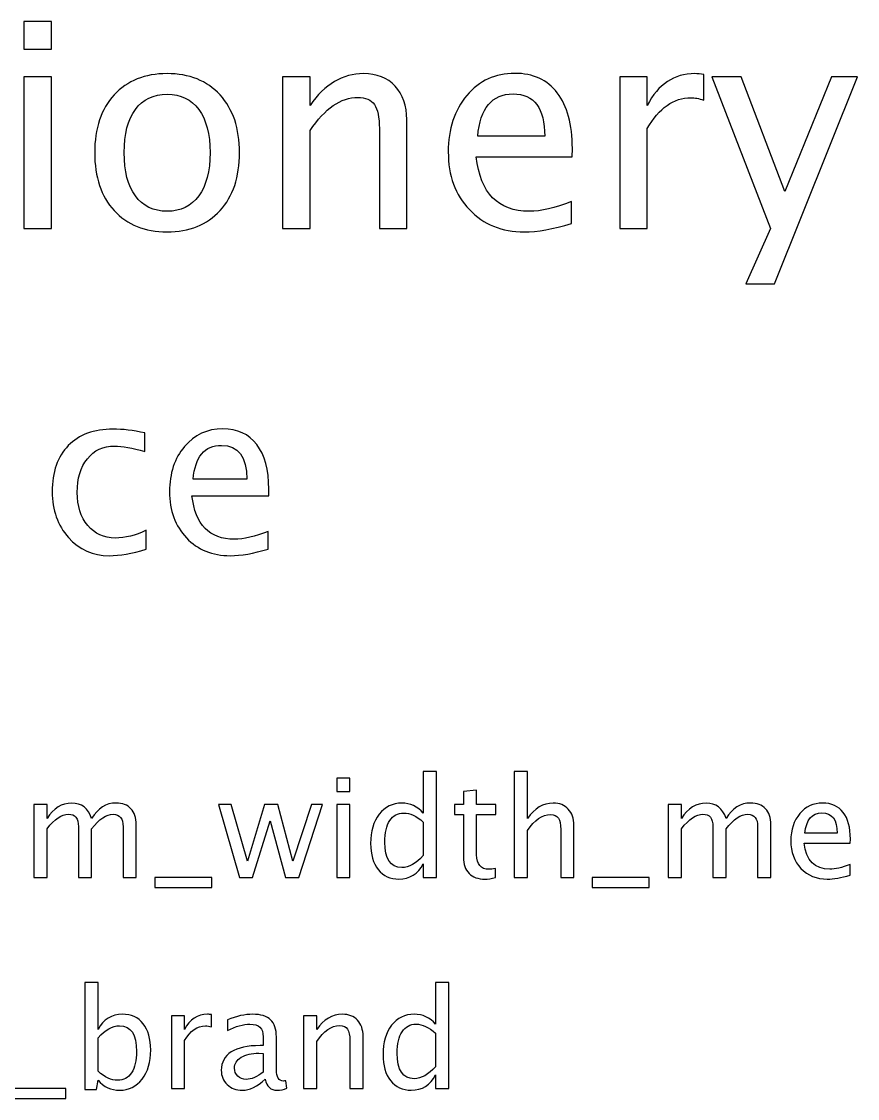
# Model space of a CAD drawing. Header units: centimetres. Extents: x -29.3 to 28.8, y -24.1 to 28.7.
# Drawn here: x 5.65 to 13.38, y 18.63 to 28.58 of the extents above; entities that cross this region are included whole.
import ezdxf

# ---------------------------------------------------------------- set-up
doc = ezdxf.new("R2010")
doc.units = ezdxf.units.CM
doc.header["$MEASUREMENT"] = 0
doc.layers.add('Layer 1', color=7, linetype='Continuous')

msp = doc.modelspace()

# ---------------------------------------------------------------- linework, layer by layer
at = {"layer": 'Layer 1'}
for points, knots in [([(5.67489, 28.32938), (5.67489, 28.32938), (5.67489, 28.58338), (5.67489, 28.58338), (5.67489, 28.58338), (5.67489, 28.58338), (5.92889, 28.58338), (5.92889, 28.58338), (5.92889, 28.58338), (5.92889, 28.58338), (5.92889, 28.32938), (5.92889, 28.32938), (5.92889, 28.32938), (5.92889, 28.32938), (5.67489, 28.32938), (5.67489, 28.32938)], [0, 0, 0, 0, 0.2, 0.2, 0.2, 0.2, 0.4, 0.4, 0.4, 0.4, 0.6, 0.6, 0.6, 0.6, 1, 1, 1, 1]), ([(6.9978, 26.63869), (6.79187, 26.63869), (6.62871, 26.70439), (6.50876, 26.8358), (6.50876, 26.8358), (6.38838, 26.96721), (6.3284, 27.14581), (6.3284, 27.37114), (6.3284, 27.37114), (6.3284, 27.59604), (6.38838, 27.77419), (6.50876, 27.90516), (6.50876, 27.90516), (6.62871, 28.03613), (6.79187, 28.10183), (6.9978, 28.10183), (6.9978, 28.10183), (7.20373, 28.10183), (7.36689, 28.03613), (7.48684, 27.90516), (7.48684, 27.90516), (7.60722, 27.77419), (7.66719, 27.59604), (7.66719, 27.37114), (7.66719, 27.37114), (7.66719, 27.14581), (7.60722, 26.96721), (7.48684, 26.8358), (7.48684, 26.8358), (7.36689, 26.70439), (7.20373, 26.63869), (6.9978, 26.63869)], [0, 0, 0, 0, 0.1111111, 0.1111111, 0.1111111, 0.1111111, 0.2222222, 0.2222222, 0.2222222, 0.2222222, 0.3333333, 0.3333333, 0.3333333, 0.3333333, 0.4444444, 0.4444444, 0.4444444, 0.4444444, 0.5555556, 0.5555556, 0.5555556, 0.5555556, 0.6666667, 0.6666667, 0.6666667, 0.6666667, 0.7777778, 0.7777778, 0.7777778, 0.7777778, 1, 1, 1, 1]), ([(8.06495, 26.67044), (8.06495, 26.67044), (8.06495, 28.07273), (8.06495, 28.07273), (8.06495, 28.07273), (8.06495, 28.07273), (8.31895, 28.07273), (8.31895, 28.07273), (8.31895, 28.07273), (8.31895, 28.07273), (8.31895, 27.80771), (8.31895, 27.80771), (8.31895, 27.80771), (8.45345, 28.00394), (8.61837, 28.10183), (8.81328, 28.10183), (8.81328, 28.10183), (8.93587, 28.10183), (9.03332, 28.06347), (9.1052, 27.9863), (9.1052, 27.9863), (9.17708, 27.90957), (9.21324, 27.80594), (9.21324, 27.6763), (9.21324, 27.6763), (9.21324, 27.6763), (9.21324, 26.67044), (9.21324, 26.67044), (9.21324, 26.67044), (9.21324, 26.67044), (8.95924, 26.67044), (8.95924, 26.67044), (8.95924, 26.67044), (8.95924, 26.67044), (8.95924, 27.59339), (8.95924, 27.59339), (8.95924, 27.59339), (8.95924, 27.69746), (8.94381, 27.77155), (8.91338, 27.81564), (8.91338, 27.81564), (8.88251, 27.86018), (8.8318, 27.88223), (8.7608, 27.88223), (8.7608, 27.88223), (8.6047, 27.88223), (8.45741, 27.78037), (8.31895, 27.57664), (8.31895, 27.57664), (8.31895, 27.57664), (8.31895, 26.67044), (8.31895, 26.67044), (8.31895, 26.67044), (8.31895, 26.67044), (8.06495, 26.67044), (8.06495, 26.67044)], [0, 0, 0, 0, 0.0666667, 0.0666667, 0.0666667, 0.0666667, 0.1333333, 0.1333333, 0.1333333, 0.1333333, 0.2, 0.2, 0.2, 0.2, 0.2666667, 0.2666667, 0.2666667, 0.2666667, 0.3333333, 0.3333333, 0.3333333, 0.3333333, 0.4, 0.4, 0.4, 0.4, 0.4666667, 0.4666667, 0.4666667, 0.4666667, 0.5333333, 0.5333333, 0.5333333, 0.5333333, 0.6, 0.6, 0.6, 0.6, 0.6666667, 0.6666667, 0.6666667, 0.6666667, 0.7333333, 0.7333333, 0.7333333, 0.7333333, 0.8, 0.8, 0.8, 0.8, 0.8666667, 0.8666667, 0.8666667, 0.8666667, 1, 1, 1, 1]), ([(10.73636, 26.71542), (10.5657, 26.66427), (10.41974, 26.63869), (10.29803, 26.63869), (10.29803, 26.63869), (10.09033, 26.63869), (9.92144, 26.70748), (9.79136, 26.84462), (9.79136, 26.84462), (9.66127, 26.98177), (9.596, 27.15948), (9.596, 27.3782), (9.596, 27.3782), (9.596, 27.59031), (9.65333, 27.76449), (9.76842, 27.90075), (9.76842, 27.90075), (9.88352, 28.03657), (10.0308, 28.10448), (10.21028, 28.10448), (10.21028, 28.10448), (10.38005, 28.10448), (10.51146, 28.04407), (10.60407, 27.92324), (10.60407, 27.92324), (10.69667, 27.80241), (10.74297, 27.63132), (10.74297, 27.40951), (10.74297, 27.40951), (10.74297, 27.40951), (10.74165, 27.3319), (10.74165, 27.3319), (10.74165, 27.3319), (10.74165, 27.3319), (9.8553, 27.3319), (9.8553, 27.3319), (9.8553, 27.3319), (9.89234, 26.99676), (10.05594, 26.82919), (10.34566, 26.82919), (10.34566, 26.82919), (10.45193, 26.82919), (10.58202, 26.85918), (10.73636, 26.91915), (10.73636, 26.91915), (10.73636, 26.91915), (10.73636, 26.71542), (10.73636, 26.71542)], [0, 0, 0, 0, 0.0769231, 0.0769231, 0.0769231, 0.0769231, 0.1538462, 0.1538462, 0.1538462, 0.1538462, 0.2307692, 0.2307692, 0.2307692, 0.2307692, 0.3076923, 0.3076923, 0.3076923, 0.3076923, 0.3846154, 0.3846154, 0.3846154, 0.3846154, 0.4615385, 0.4615385, 0.4615385, 0.4615385, 0.5384615, 0.5384615, 0.5384615, 0.5384615, 0.6153846, 0.6153846, 0.6153846, 0.6153846, 0.6923077, 0.6923077, 0.6923077, 0.6923077, 0.7692308, 0.7692308, 0.7692308, 0.7692308, 0.8461538, 0.8461538, 0.8461538, 0.8461538, 1, 1, 1, 1]), ([(11.1813, 26.67044), (11.1813, 26.67044), (11.1813, 28.07273), (11.1813, 28.07273), (11.1813, 28.07273), (11.1813, 28.07273), (11.4353, 28.07273), (11.4353, 28.07273), (11.4353, 28.07273), (11.4353, 28.07273), (11.4353, 27.80771), (11.4353, 27.80771), (11.4353, 27.80771), (11.53628, 28.00394), (11.68268, 28.10183), (11.87495, 28.10183), (11.87495, 28.10183), (11.90097, 28.10183), (11.92831, 28.09963), (11.95653, 28.09522), (11.95653, 28.09522), (11.95653, 28.09522), (11.95653, 27.85754), (11.95653, 27.85754), (11.95653, 27.85754), (11.91243, 27.87209), (11.87363, 27.87958), (11.84011, 27.87958), (11.84011, 27.87958), (11.67872, 27.87958), (11.54378, 27.78433), (11.4353, 27.59339), (11.4353, 27.59339), (11.4353, 27.59339), (11.4353, 26.67044), (11.4353, 26.67044), (11.4353, 26.67044), (11.4353, 26.67044), (11.1813, 26.67044), (11.1813, 26.67044)], [0, 0, 0, 0, 0.0909091, 0.0909091, 0.0909091, 0.0909091, 0.1818182, 0.1818182, 0.1818182, 0.1818182, 0.2727273, 0.2727273, 0.2727273, 0.2727273, 0.3636364, 0.3636364, 0.3636364, 0.3636364, 0.4545455, 0.4545455, 0.4545455, 0.4545455, 0.5454545, 0.5454545, 0.5454545, 0.5454545, 0.6363636, 0.6363636, 0.6363636, 0.6363636, 0.7272727, 0.7272727, 0.7272727, 0.7272727, 0.8181818, 0.8181818, 0.8181818, 0.8181818, 1, 1, 1, 1]), ([(5.67489, 26.67044), (5.67489, 26.67044), (5.67489, 28.07273), (5.67489, 28.07273), (5.67489, 28.07273), (5.67489, 28.07273), (5.92889, 28.07273), (5.92889, 28.07273), (5.92889, 28.07273), (5.92889, 28.07273), (5.92889, 26.67044), (5.92889, 26.67044), (5.92889, 26.67044), (5.92889, 26.67044), (5.67489, 26.67044), (5.67489, 26.67044)], [0, 0, 0, 0, 0.2, 0.2, 0.2, 0.2, 0.4, 0.4, 0.4, 0.4, 0.6, 0.6, 0.6, 0.6, 1, 1, 1, 1]), ([(12.34679, 26.15979), (12.34679, 26.15979), (12.57433, 26.66868), (12.57433, 26.66868), (12.57433, 26.66868), (12.57433, 26.66868), (12.03106, 28.07273), (12.03106, 28.07273), (12.03106, 28.07273), (12.03106, 28.07273), (12.30358, 28.07273), (12.30358, 28.07273), (12.30358, 28.07273), (12.30358, 28.07273), (12.70751, 27.01087), (12.70751, 27.01087), (12.70751, 27.01087), (12.70751, 27.01087), (13.13834, 28.07273), (13.13834, 28.07273), (13.13834, 28.07273), (13.13834, 28.07273), (13.37778, 28.07273), (13.37778, 28.07273), (13.37778, 28.07273), (13.37778, 28.07273), (12.61138, 26.15979), (12.61138, 26.15979), (12.61138, 26.15979), (12.61138, 26.15979), (12.34679, 26.15979), (12.34679, 26.15979)], [0, 0, 0, 0, 0.1111111, 0.1111111, 0.1111111, 0.1111111, 0.2222222, 0.2222222, 0.2222222, 0.2222222, 0.3333333, 0.3333333, 0.3333333, 0.3333333, 0.4444444, 0.4444444, 0.4444444, 0.4444444, 0.5555556, 0.5555556, 0.5555556, 0.5555556, 0.6666667, 0.6666667, 0.6666667, 0.6666667, 0.7777778, 0.7777778, 0.7777778, 0.7777778, 1, 1, 1, 1]), ([(6.99736, 26.82919), (7.12304, 26.82919), (7.22093, 26.87637), (7.2906, 26.97118), (7.2906, 26.97118), (7.35984, 27.06555), (7.39467, 27.19917), (7.39467, 27.37114), (7.39467, 27.37114), (7.39467, 27.54268), (7.35984, 27.67586), (7.2906, 27.77022), (7.2906, 27.77022), (7.22093, 27.86415), (7.12304, 27.91133), (6.99736, 27.91133), (6.99736, 27.91133), (6.87124, 27.91133), (6.77335, 27.86415), (6.70455, 27.77022), (6.70455, 27.77022), (6.63532, 27.67586), (6.60093, 27.54268), (6.60093, 27.37114), (6.60093, 27.37114), (6.60093, 27.19917), (6.63532, 27.06555), (6.70455, 26.97118), (6.70455, 26.97118), (6.77335, 26.87637), (6.87124, 26.82919), (6.99736, 26.82919)], [0, 0, 0, 0, 0.1111111, 0.1111111, 0.1111111, 0.1111111, 0.2222222, 0.2222222, 0.2222222, 0.2222222, 0.3333333, 0.3333333, 0.3333333, 0.3333333, 0.4444444, 0.4444444, 0.4444444, 0.4444444, 0.5555556, 0.5555556, 0.5555556, 0.5555556, 0.6666667, 0.6666667, 0.6666667, 0.6666667, 0.7777778, 0.7777778, 0.7777778, 0.7777778, 1, 1, 1, 1]), ([(9.86853, 27.5224), (9.86853, 27.5224), (10.48765, 27.5224), (10.48765, 27.5224), (10.48765, 27.5224), (10.48765, 27.78345), (10.39019, 27.91398), (10.19573, 27.91398), (10.19573, 27.91398), (9.99993, 27.91398), (9.89101, 27.78345), (9.86853, 27.5224)], [0, 0, 0, 0, 0.25, 0.25, 0.25, 0.25, 0.5, 0.5, 0.5, 0.5, 1, 1, 1, 1]), ([(6.80406, 23.70431), (6.67248, 23.6648), (6.55888, 23.64504), (6.46328, 23.64504), (6.46328, 23.64504), (6.31159, 23.64504), (6.186, 23.70113), (6.08616, 23.81296), (6.08616, 23.81296), (5.98632, 23.92515), (5.93623, 24.06661), (5.93623, 24.237), (5.93623, 24.237), (5.93623, 24.41904), (5.98562, 24.56121), (6.0844, 24.66281), (6.0844, 24.66281), (6.18318, 24.76476), (6.32111, 24.81556), (6.49821, 24.81556), (6.49821, 24.81556), (6.58534, 24.81556), (6.68341, 24.80356), (6.79136, 24.77958), (6.79136, 24.77958), (6.79136, 24.77958), (6.79136, 24.60812), (6.79136, 24.60812), (6.79136, 24.60812), (6.67671, 24.64199), (6.58323, 24.65892), (6.51126, 24.65892), (6.51126, 24.65892), (6.40684, 24.65892), (6.32323, 24.61977), (6.26079, 24.5418), (6.26079, 24.5418), (6.19834, 24.46384), (6.16695, 24.35977), (6.16695, 24.22995), (6.16695, 24.22995), (6.16695, 24.104), (6.1994, 24.0024), (6.26396, 23.92444), (6.26396, 23.92444), (6.32852, 23.84683), (6.41283, 23.80802), (6.51761, 23.80802), (6.51761, 23.80802), (6.61039, 23.80802), (6.70564, 23.83201), (6.80406, 23.87999), (6.80406, 23.87999), (6.80406, 23.87999), (6.80406, 23.70431), (6.80406, 23.70431)], [0, 0, 0, 0, 0.0666667, 0.0666667, 0.0666667, 0.0666667, 0.1333333, 0.1333333, 0.1333333, 0.1333333, 0.2, 0.2, 0.2, 0.2, 0.2666667, 0.2666667, 0.2666667, 0.2666667, 0.3333333, 0.3333333, 0.3333333, 0.3333333, 0.4, 0.4, 0.4, 0.4, 0.4666667, 0.4666667, 0.4666667, 0.4666667, 0.5333333, 0.5333333, 0.5333333, 0.5333333, 0.6, 0.6, 0.6, 0.6, 0.6666667, 0.6666667, 0.6666667, 0.6666667, 0.7333333, 0.7333333, 0.7333333, 0.7333333, 0.8, 0.8, 0.8, 0.8, 0.8666667, 0.8666667, 0.8666667, 0.8666667, 1, 1, 1, 1]), ([(7.9326, 23.70642), (7.79608, 23.6655), (7.67931, 23.64504), (7.58194, 23.64504), (7.58194, 23.64504), (7.41578, 23.64504), (7.28067, 23.70007), (7.1766, 23.80979), (7.1766, 23.80979), (7.07253, 23.9195), (7.02032, 24.06167), (7.02032, 24.23665), (7.02032, 24.23665), (7.02032, 24.40634), (7.06618, 24.54568), (7.15826, 24.65469), (7.15826, 24.65469), (7.25033, 24.76335), (7.36816, 24.81768), (7.51174, 24.81768), (7.51174, 24.81768), (7.64756, 24.81768), (7.75269, 24.76934), (7.82677, 24.67268), (7.82677, 24.67268), (7.90085, 24.57602), (7.9379, 24.43914), (7.9379, 24.2617), (7.9379, 24.2617), (7.9379, 24.2617), (7.93684, 24.19961), (7.93684, 24.19961), (7.93684, 24.19961), (7.93684, 24.19961), (7.22775, 24.19961), (7.22775, 24.19961), (7.22775, 24.19961), (7.25739, 23.9315), (7.38827, 23.79744), (7.62004, 23.79744), (7.62004, 23.79744), (7.70506, 23.79744), (7.80913, 23.82143), (7.9326, 23.86941), (7.9326, 23.86941), (7.9326, 23.86941), (7.9326, 23.70642), (7.9326, 23.70642)], [0, 0, 0, 0, 0.0769231, 0.0769231, 0.0769231, 0.0769231, 0.1538462, 0.1538462, 0.1538462, 0.1538462, 0.2307692, 0.2307692, 0.2307692, 0.2307692, 0.3076923, 0.3076923, 0.3076923, 0.3076923, 0.3846154, 0.3846154, 0.3846154, 0.3846154, 0.4615385, 0.4615385, 0.4615385, 0.4615385, 0.5384615, 0.5384615, 0.5384615, 0.5384615, 0.6153846, 0.6153846, 0.6153846, 0.6153846, 0.6923077, 0.6923077, 0.6923077, 0.6923077, 0.7692308, 0.7692308, 0.7692308, 0.7692308, 0.8461538, 0.8461538, 0.8461538, 0.8461538, 1, 1, 1, 1]), ([(7.23834, 24.35201), (7.23834, 24.35201), (7.73364, 24.35201), (7.73364, 24.35201), (7.73364, 24.35201), (7.73364, 24.56085), (7.65567, 24.66527), (7.5001, 24.66527), (7.5001, 24.66527), (7.34347, 24.66527), (7.25633, 24.56085), (7.23834, 24.35201)], [0, 0, 0, 0, 0.25, 0.25, 0.25, 0.25, 0.5, 0.5, 0.5, 0.5, 1, 1, 1, 1]), ([(9.36521, 20.67044), (9.36521, 20.67044), (9.36521, 20.79681), (9.36521, 20.79681), (9.36521, 20.79681), (9.31547, 20.7024), (9.24054, 20.6552), (9.14042, 20.6552), (9.14042, 20.6552), (9.05914, 20.6552), (8.99522, 20.68462), (8.94865, 20.74368), (8.94865, 20.74368), (8.90208, 20.80273), (8.8788, 20.88338), (8.8788, 20.98561), (8.8788, 20.98561), (8.8788, 21.09737), (8.90526, 21.18733), (8.95796, 21.25549), (8.95796, 21.25549), (9.01088, 21.32343), (9.08031, 21.35751), (9.16646, 21.35751), (9.16646, 21.35751), (9.24625, 21.35751), (9.31272, 21.32703), (9.36521, 21.26586), (9.36521, 21.26586), (9.36521, 21.26586), (9.36521, 21.64961), (9.36521, 21.64961), (9.36521, 21.64961), (9.36521, 21.64961), (9.48713, 21.64961), (9.48713, 21.64961), (9.48713, 21.64961), (9.48713, 21.64961), (9.48713, 20.67044), (9.48713, 20.67044), (9.48713, 20.67044), (9.48713, 20.67044), (9.36521, 20.67044), (9.36521, 20.67044)], [0, 0, 0, 0, 0.0833333, 0.0833333, 0.0833333, 0.0833333, 0.1666667, 0.1666667, 0.1666667, 0.1666667, 0.25, 0.25, 0.25, 0.25, 0.3333333, 0.3333333, 0.3333333, 0.3333333, 0.4166667, 0.4166667, 0.4166667, 0.4166667, 0.5, 0.5, 0.5, 0.5, 0.5833333, 0.5833333, 0.5833333, 0.5833333, 0.6666667, 0.6666667, 0.6666667, 0.6666667, 0.75, 0.75, 0.75, 0.75, 0.8333333, 0.8333333, 0.8333333, 0.8333333, 1, 1, 1, 1]), ([(10.20637, 20.67044), (10.20637, 20.67044), (10.20637, 21.64961), (10.20637, 21.64961), (10.20637, 21.64961), (10.20637, 21.64961), (10.32829, 21.64961), (10.32829, 21.64961), (10.32829, 21.64961), (10.32829, 21.64961), (10.32829, 21.21633), (10.32829, 21.21633), (10.32829, 21.21633), (10.39285, 21.31052), (10.47201, 21.35751), (10.56557, 21.35751), (10.56557, 21.35751), (10.62441, 21.35751), (10.67119, 21.3391), (10.70569, 21.30205), (10.70569, 21.30205), (10.74019, 21.26522), (10.75755, 21.21548), (10.75755, 21.15325), (10.75755, 21.15325), (10.75755, 21.15325), (10.75755, 20.67044), (10.75755, 20.67044), (10.75755, 20.67044), (10.75755, 20.67044), (10.63563, 20.67044), (10.63563, 20.67044), (10.63563, 20.67044), (10.63563, 20.67044), (10.63563, 21.11346), (10.63563, 21.11346), (10.63563, 21.11346), (10.63563, 21.16341), (10.62822, 21.19897), (10.61362, 21.22014), (10.61362, 21.22014), (10.5988, 21.24152), (10.57446, 21.2521), (10.54038, 21.2521), (10.54038, 21.2521), (10.46545, 21.2521), (10.39475, 21.20321), (10.32829, 21.10542), (10.32829, 21.10542), (10.32829, 21.10542), (10.32829, 20.67044), (10.32829, 20.67044), (10.32829, 20.67044), (10.32829, 20.67044), (10.20637, 20.67044), (10.20637, 20.67044)], [0, 0, 0, 0, 0.0666667, 0.0666667, 0.0666667, 0.0666667, 0.1333333, 0.1333333, 0.1333333, 0.1333333, 0.2, 0.2, 0.2, 0.2, 0.2666667, 0.2666667, 0.2666667, 0.2666667, 0.3333333, 0.3333333, 0.3333333, 0.3333333, 0.4, 0.4, 0.4, 0.4, 0.4666667, 0.4666667, 0.4666667, 0.4666667, 0.5333333, 0.5333333, 0.5333333, 0.5333333, 0.6, 0.6, 0.6, 0.6, 0.6666667, 0.6666667, 0.6666667, 0.6666667, 0.7333333, 0.7333333, 0.7333333, 0.7333333, 0.8, 0.8, 0.8, 0.8, 0.8666667, 0.8666667, 0.8666667, 0.8666667, 1, 1, 1, 1]), ([(8.56511, 21.46673), (8.56511, 21.46673), (8.56511, 21.58865), (8.56511, 21.58865), (8.56511, 21.58865), (8.56511, 21.58865), (8.68703, 21.58865), (8.68703, 21.58865), (8.68703, 21.58865), (8.68703, 21.58865), (8.68703, 21.46673), (8.68703, 21.46673), (8.68703, 21.46673), (8.68703, 21.46673), (8.56511, 21.46673), (8.56511, 21.46673)], [0, 0, 0, 0, 0.2, 0.2, 0.2, 0.2, 0.4, 0.4, 0.4, 0.4, 0.6, 0.6, 0.6, 0.6, 1, 1, 1, 1]), ([(10.03238, 20.67065), (9.9947, 20.66028), (9.9619, 20.6552), (9.93417, 20.6552), (9.93417, 20.6552), (9.87194, 20.6552), (9.82347, 20.67298), (9.78875, 20.70854), (9.78875, 20.70854), (9.75383, 20.7441), (9.73647, 20.79342), (9.73647, 20.85671), (9.73647, 20.85671), (9.73647, 20.85671), (9.73647, 21.2521), (9.73647, 21.2521), (9.73647, 21.2521), (9.73647, 21.2521), (9.65223, 21.2521), (9.65223, 21.2521), (9.65223, 21.2521), (9.65223, 21.2521), (9.65223, 21.34354), (9.65223, 21.34354), (9.65223, 21.34354), (9.65223, 21.34354), (9.73647, 21.34354), (9.73647, 21.34354), (9.73647, 21.34354), (9.73647, 21.34354), (9.73647, 21.46525), (9.73647, 21.46525), (9.73647, 21.46525), (9.73647, 21.46525), (9.85839, 21.47689), (9.85839, 21.47689), (9.85839, 21.47689), (9.85839, 21.47689), (9.85839, 21.34354), (9.85839, 21.34354), (9.85839, 21.34354), (9.85839, 21.34354), (10.03492, 21.34354), (10.03492, 21.34354), (10.03492, 21.34354), (10.03492, 21.34354), (10.03492, 21.2521), (10.03492, 21.2521), (10.03492, 21.2521), (10.03492, 21.2521), (9.85839, 21.2521), (9.85839, 21.2521), (9.85839, 21.2521), (9.85839, 21.2521), (9.85839, 20.87872), (9.85839, 20.87872), (9.85839, 20.87872), (9.85839, 20.79067), (9.8967, 20.74664), (9.97311, 20.74664), (9.97311, 20.74664), (9.98941, 20.74664), (10.0091, 20.74939), (10.03238, 20.75468), (10.03238, 20.75468), (10.03238, 20.75468), (10.03238, 20.67065), (10.03238, 20.67065)], [0, 0, 0, 0, 0.0555556, 0.0555556, 0.0555556, 0.0555556, 0.1111111, 0.1111111, 0.1111111, 0.1111111, 0.1666667, 0.1666667, 0.1666667, 0.1666667, 0.2222222, 0.2222222, 0.2222222, 0.2222222, 0.2777778, 0.2777778, 0.2777778, 0.2777778, 0.3333333, 0.3333333, 0.3333333, 0.3333333, 0.3888889, 0.3888889, 0.3888889, 0.3888889, 0.4444444, 0.4444444, 0.4444444, 0.4444444, 0.5, 0.5, 0.5, 0.5, 0.5555556, 0.5555556, 0.5555556, 0.5555556, 0.6111111, 0.6111111, 0.6111111, 0.6111111, 0.6666667, 0.6666667, 0.6666667, 0.6666667, 0.7222222, 0.7222222, 0.7222222, 0.7222222, 0.7777778, 0.7777778, 0.7777778, 0.7777778, 0.8333333, 0.8333333, 0.8333333, 0.8333333, 0.8888889, 0.8888889, 0.8888889, 0.8888889, 1, 1, 1, 1]), ([(5.76581, 20.67044), (5.76581, 20.67044), (5.76581, 21.34354), (5.76581, 21.34354), (5.76581, 21.34354), (5.76581, 21.34354), (5.88773, 21.34354), (5.88773, 21.34354), (5.88773, 21.34354), (5.88773, 21.34354), (5.88773, 21.21633), (5.88773, 21.21633), (5.88773, 21.21633), (5.94721, 21.31052), (6.02341, 21.35751), (6.11675, 21.35751), (6.11675, 21.35751), (6.20671, 21.35751), (6.26788, 21.31052), (6.30048, 21.21633), (6.30048, 21.21633), (6.35827, 21.31137), (6.43362, 21.35878), (6.52612, 21.35878), (6.52612, 21.35878), (6.58517, 21.35878), (6.6311, 21.34142), (6.66391, 21.3065), (6.66391, 21.3065), (6.69672, 21.27157), (6.71323, 21.22268), (6.71323, 21.15981), (6.71323, 21.15981), (6.71323, 21.15981), (6.71323, 20.67044), (6.71323, 20.67044), (6.71323, 20.67044), (6.71323, 20.67044), (6.59131, 20.67044), (6.59131, 20.67044), (6.59131, 20.67044), (6.59131, 20.67044), (6.59131, 21.13971), (6.59131, 21.13971), (6.59131, 21.13971), (6.59131, 21.21633), (6.56083, 21.25464), (6.49987, 21.25464), (6.49987, 21.25464), (6.43658, 21.25464), (6.37012, 21.20998), (6.30048, 21.12044), (6.30048, 21.12044), (6.30048, 21.12044), (6.30048, 20.67044), (6.30048, 20.67044), (6.30048, 20.67044), (6.30048, 20.67044), (6.17856, 20.67044), (6.17856, 20.67044), (6.17856, 20.67044), (6.17856, 20.67044), (6.17856, 21.14013), (6.17856, 21.14013), (6.17856, 21.14013), (6.17856, 21.21739), (6.14766, 21.25591), (6.08564, 21.25591), (6.08564, 21.25591), (6.02404, 21.25591), (5.958, 21.21104), (5.88773, 21.12108), (5.88773, 21.12108), (5.88773, 21.12108), (5.88773, 20.67044), (5.88773, 20.67044), (5.88773, 20.67044), (5.88773, 20.67044), (5.76581, 20.67044), (5.76581, 20.67044)], [0, 0, 0, 0, 0.047619, 0.047619, 0.047619, 0.047619, 0.0952381, 0.0952381, 0.0952381, 0.0952381, 0.1428571, 0.1428571, 0.1428571, 0.1428571, 0.1904762, 0.1904762, 0.1904762, 0.1904762, 0.2380952, 0.2380952, 0.2380952, 0.2380952, 0.2857143, 0.2857143, 0.2857143, 0.2857143, 0.3333333, 0.3333333, 0.3333333, 0.3333333, 0.3809524, 0.3809524, 0.3809524, 0.3809524, 0.4285714, 0.4285714, 0.4285714, 0.4285714, 0.4761905, 0.4761905, 0.4761905, 0.4761905, 0.5238095, 0.5238095, 0.5238095, 0.5238095, 0.5714286, 0.5714286, 0.5714286, 0.5714286, 0.6190476, 0.6190476, 0.6190476, 0.6190476, 0.6666667, 0.6666667, 0.6666667, 0.6666667, 0.7142857, 0.7142857, 0.7142857, 0.7142857, 0.7619048, 0.7619048, 0.7619048, 0.7619048, 0.8095238, 0.8095238, 0.8095238, 0.8095238, 0.8571429, 0.8571429, 0.8571429, 0.8571429, 0.9047619, 0.9047619, 0.9047619, 0.9047619, 1, 1, 1, 1]), ([(7.66531, 20.67044), (7.66531, 20.67044), (7.47227, 21.34354), (7.47227, 21.34354), (7.47227, 21.34354), (7.47227, 21.34354), (7.59123, 21.34354), (7.59123, 21.34354), (7.59123, 21.34354), (7.59123, 21.34354), (7.73918, 20.82094), (7.73918, 20.82094), (7.73918, 20.82094), (7.73918, 20.82094), (7.89878, 21.34354), (7.89878, 21.34354), (7.89878, 21.34354), (7.89878, 21.34354), (8.0207, 21.34354), (8.0207, 21.34354), (8.0207, 21.34354), (8.0207, 21.34354), (8.16103, 20.82178), (8.16103, 20.82178), (8.16103, 20.82178), (8.16103, 20.82178), (8.33079, 21.34354), (8.33079, 21.34354), (8.33079, 21.34354), (8.33079, 21.34354), (8.43493, 21.34354), (8.43493, 21.34354), (8.43493, 21.34354), (8.43493, 21.34354), (8.21522, 20.67044), (8.21522, 20.67044), (8.21522, 20.67044), (8.21522, 20.67044), (8.0933, 20.67044), (8.0933, 20.67044), (8.0933, 20.67044), (8.0933, 20.67044), (7.94894, 21.19537), (7.94894, 21.19537), (7.94894, 21.19537), (7.94894, 21.19537), (7.78723, 20.67044), (7.78723, 20.67044), (7.78723, 20.67044), (7.78723, 20.67044), (7.66531, 20.67044), (7.66531, 20.67044)], [0, 0, 0, 0, 0.0714286, 0.0714286, 0.0714286, 0.0714286, 0.1428571, 0.1428571, 0.1428571, 0.1428571, 0.2142857, 0.2142857, 0.2142857, 0.2142857, 0.2857143, 0.2857143, 0.2857143, 0.2857143, 0.3571429, 0.3571429, 0.3571429, 0.3571429, 0.4285714, 0.4285714, 0.4285714, 0.4285714, 0.5, 0.5, 0.5, 0.5, 0.5714286, 0.5714286, 0.5714286, 0.5714286, 0.6428571, 0.6428571, 0.6428571, 0.6428571, 0.7142857, 0.7142857, 0.7142857, 0.7142857, 0.7857143, 0.7857143, 0.7857143, 0.7857143, 0.8571429, 0.8571429, 0.8571429, 0.8571429, 1, 1, 1, 1]), ([(8.56511, 20.67044), (8.56511, 20.67044), (8.56511, 21.34354), (8.56511, 21.34354), (8.56511, 21.34354), (8.56511, 21.34354), (8.68703, 21.34354), (8.68703, 21.34354), (8.68703, 21.34354), (8.68703, 21.34354), (8.68703, 20.67044), (8.68703, 20.67044), (8.68703, 20.67044), (8.68703, 20.67044), (8.56511, 20.67044), (8.56511, 20.67044)], [0, 0, 0, 0, 0.2, 0.2, 0.2, 0.2, 0.4, 0.4, 0.4, 0.4, 0.6, 0.6, 0.6, 0.6, 1, 1, 1, 1]), ([(11.62962, 20.67044), (11.62962, 20.67044), (11.62962, 21.34354), (11.62962, 21.34354), (11.62962, 21.34354), (11.62962, 21.34354), (11.75154, 21.34354), (11.75154, 21.34354), (11.75154, 21.34354), (11.75154, 21.34354), (11.75154, 21.21633), (11.75154, 21.21633), (11.75154, 21.21633), (11.81102, 21.31052), (11.88722, 21.35751), (11.98056, 21.35751), (11.98056, 21.35751), (12.07052, 21.35751), (12.13169, 21.31052), (12.16429, 21.21633), (12.16429, 21.21633), (12.22208, 21.31137), (12.29743, 21.35878), (12.38993, 21.35878), (12.38993, 21.35878), (12.44898, 21.35878), (12.49491, 21.34142), (12.52772, 21.3065), (12.52772, 21.3065), (12.56053, 21.27157), (12.57704, 21.22268), (12.57704, 21.15981), (12.57704, 21.15981), (12.57704, 21.15981), (12.57704, 20.67044), (12.57704, 20.67044), (12.57704, 20.67044), (12.57704, 20.67044), (12.45512, 20.67044), (12.45512, 20.67044), (12.45512, 20.67044), (12.45512, 20.67044), (12.45512, 21.13971), (12.45512, 21.13971), (12.45512, 21.13971), (12.45512, 21.21633), (12.42464, 21.25464), (12.36368, 21.25464), (12.36368, 21.25464), (12.30039, 21.25464), (12.23393, 21.20998), (12.16429, 21.12044), (12.16429, 21.12044), (12.16429, 21.12044), (12.16429, 20.67044), (12.16429, 20.67044), (12.16429, 20.67044), (12.16429, 20.67044), (12.04237, 20.67044), (12.04237, 20.67044), (12.04237, 20.67044), (12.04237, 20.67044), (12.04237, 21.14013), (12.04237, 21.14013), (12.04237, 21.14013), (12.04237, 21.21739), (12.01147, 21.25591), (11.94945, 21.25591), (11.94945, 21.25591), (11.88785, 21.25591), (11.82181, 21.21104), (11.75154, 21.12108), (11.75154, 21.12108), (11.75154, 21.12108), (11.75154, 20.67044), (11.75154, 20.67044), (11.75154, 20.67044), (11.75154, 20.67044), (11.62962, 20.67044), (11.62962, 20.67044)], [0, 0, 0, 0, 0.047619, 0.047619, 0.047619, 0.047619, 0.0952381, 0.0952381, 0.0952381, 0.0952381, 0.1428571, 0.1428571, 0.1428571, 0.1428571, 0.1904762, 0.1904762, 0.1904762, 0.1904762, 0.2380952, 0.2380952, 0.2380952, 0.2380952, 0.2857143, 0.2857143, 0.2857143, 0.2857143, 0.3333333, 0.3333333, 0.3333333, 0.3333333, 0.3809524, 0.3809524, 0.3809524, 0.3809524, 0.4285714, 0.4285714, 0.4285714, 0.4285714, 0.4761905, 0.4761905, 0.4761905, 0.4761905, 0.5238095, 0.5238095, 0.5238095, 0.5238095, 0.5714286, 0.5714286, 0.5714286, 0.5714286, 0.6190476, 0.6190476, 0.6190476, 0.6190476, 0.6666667, 0.6666667, 0.6666667, 0.6666667, 0.7142857, 0.7142857, 0.7142857, 0.7142857, 0.7619048, 0.7619048, 0.7619048, 0.7619048, 0.8095238, 0.8095238, 0.8095238, 0.8095238, 0.8571429, 0.8571429, 0.8571429, 0.8571429, 0.9047619, 0.9047619, 0.9047619, 0.9047619, 1, 1, 1, 1]), ([(13.30941, 20.69203), (13.2275, 20.66748), (13.15743, 20.6552), (13.09901, 20.6552), (13.09901, 20.6552), (12.99932, 20.6552), (12.91825, 20.68822), (12.85581, 20.75405), (12.85581, 20.75405), (12.79337, 20.81988), (12.76204, 20.90518), (12.76204, 21.01017), (12.76204, 21.01017), (12.76204, 21.11198), (12.78956, 21.19559), (12.8448, 21.26099), (12.8448, 21.26099), (12.90005, 21.32618), (12.97074, 21.35878), (13.05689, 21.35878), (13.05689, 21.35878), (13.13838, 21.35878), (13.20146, 21.32978), (13.24591, 21.27179), (13.24591, 21.27179), (13.29036, 21.21379), (13.31259, 21.13166), (13.31259, 21.02519), (13.31259, 21.02519), (13.31259, 21.02519), (13.31195, 20.98794), (13.31195, 20.98794), (13.31195, 20.98794), (13.31195, 20.98794), (12.8865, 20.98794), (12.8865, 20.98794), (12.8865, 20.98794), (12.90428, 20.82707), (12.98281, 20.74664), (13.12187, 20.74664), (13.12187, 20.74664), (13.17289, 20.74664), (13.23533, 20.76103), (13.30941, 20.78982), (13.30941, 20.78982), (13.30941, 20.78982), (13.30941, 20.69203), (13.30941, 20.69203)], [0, 0, 0, 0, 0.0769231, 0.0769231, 0.0769231, 0.0769231, 0.1538462, 0.1538462, 0.1538462, 0.1538462, 0.2307692, 0.2307692, 0.2307692, 0.2307692, 0.3076923, 0.3076923, 0.3076923, 0.3076923, 0.3846154, 0.3846154, 0.3846154, 0.3846154, 0.4615385, 0.4615385, 0.4615385, 0.4615385, 0.5384615, 0.5384615, 0.5384615, 0.5384615, 0.6153846, 0.6153846, 0.6153846, 0.6153846, 0.6923077, 0.6923077, 0.6923077, 0.6923077, 0.7692308, 0.7692308, 0.7692308, 0.7692308, 0.8461538, 0.8461538, 0.8461538, 0.8461538, 1, 1, 1, 1]), ([(9.36521, 21.18246), (9.30192, 21.23813), (9.24202, 21.26607), (9.18529, 21.26607), (9.18529, 21.26607), (9.12941, 21.26607), (9.08623, 21.24279), (9.05554, 21.19601), (9.05554, 21.19601), (9.02485, 21.14944), (9.00961, 21.0834), (9.00961, 20.99789), (9.00961, 20.99789), (9.00961, 20.84062), (9.06168, 20.76188), (9.16603, 20.76188), (9.16603, 20.76188), (9.23377, 20.76188), (9.30023, 20.79892), (9.36521, 20.87279), (9.36521, 20.87279), (9.36521, 20.87279), (9.36521, 21.18246), (9.36521, 21.18246)], [0, 0, 0, 0, 0.1428571, 0.1428571, 0.1428571, 0.1428571, 0.2857143, 0.2857143, 0.2857143, 0.2857143, 0.4285714, 0.4285714, 0.4285714, 0.4285714, 0.5714286, 0.5714286, 0.5714286, 0.5714286, 0.7142857, 0.7142857, 0.7142857, 0.7142857, 1, 1, 1, 1]), ([(12.89285, 21.07938), (12.89285, 21.07938), (13.19003, 21.07938), (13.19003, 21.07938), (13.19003, 21.07938), (13.19003, 21.20469), (13.14325, 21.26734), (13.04991, 21.26734), (13.04991, 21.26734), (12.95593, 21.26734), (12.90365, 21.20469), (12.89285, 21.07938)], [0, 0, 0, 0, 0.25, 0.25, 0.25, 0.25, 0.5, 0.5, 0.5, 0.5, 1, 1, 1, 1]), ([(6.88299, 20.579), (6.88299, 20.579), (6.88299, 20.67044), (6.88299, 20.67044), (6.88299, 20.67044), (6.88299, 20.67044), (7.41131, 20.67044), (7.41131, 20.67044), (7.41131, 20.67044), (7.41131, 20.67044), (7.41131, 20.579), (7.41131, 20.579), (7.41131, 20.579), (7.41131, 20.579), (6.88299, 20.579), (6.88299, 20.579)], [0, 0, 0, 0, 0.2, 0.2, 0.2, 0.2, 0.4, 0.4, 0.4, 0.4, 0.6, 0.6, 0.6, 0.6, 1, 1, 1, 1]), ([(10.92604, 20.579), (10.92604, 20.579), (10.92604, 20.67044), (10.92604, 20.67044), (10.92604, 20.67044), (10.92604, 20.67044), (11.45436, 20.67044), (11.45436, 20.67044), (11.45436, 20.67044), (11.45436, 20.67044), (11.45436, 20.579), (11.45436, 20.579), (11.45436, 20.579), (11.45436, 20.579), (10.92604, 20.579), (10.92604, 20.579)], [0, 0, 0, 0, 0.2, 0.2, 0.2, 0.2, 0.4, 0.4, 0.4, 0.4, 0.6, 0.6, 0.6, 0.6, 1, 1, 1, 1]), ([(6.23794, 18.71125), (6.23794, 18.71125), (6.23794, 19.69804), (6.23794, 19.69804), (6.23794, 19.69804), (6.23794, 19.69804), (6.35986, 19.69804), (6.35986, 19.69804), (6.35986, 19.69804), (6.35986, 19.69804), (6.35986, 19.26476), (6.35986, 19.26476), (6.35986, 19.26476), (6.40981, 19.35895), (6.48496, 19.40594), (6.58507, 19.40594), (6.58507, 19.40594), (6.66614, 19.40594), (6.72985, 19.37652), (6.77642, 19.31746), (6.77642, 19.31746), (6.82299, 19.25841), (6.84627, 19.17776), (6.84627, 19.07553), (6.84627, 19.07553), (6.84627, 18.96419), (6.81981, 18.87423), (6.76711, 18.80608), (6.76711, 18.80608), (6.7144, 18.73771), (6.64498, 18.70363), (6.55904, 18.70363), (6.55904, 18.70363), (6.47924, 18.70363), (6.41278, 18.73411), (6.35986, 18.79528), (6.35986, 18.79528), (6.35986, 18.79528), (6.34504, 18.71125), (6.34504, 18.71125), (6.34504, 18.71125), (6.34504, 18.71125), (6.23794, 18.71125), (6.23794, 18.71125)], [0, 0, 0, 0, 0.0833333, 0.0833333, 0.0833333, 0.0833333, 0.1666667, 0.1666667, 0.1666667, 0.1666667, 0.25, 0.25, 0.25, 0.25, 0.3333333, 0.3333333, 0.3333333, 0.3333333, 0.4166667, 0.4166667, 0.4166667, 0.4166667, 0.5, 0.5, 0.5, 0.5, 0.5833333, 0.5833333, 0.5833333, 0.5833333, 0.6666667, 0.6666667, 0.6666667, 0.6666667, 0.75, 0.75, 0.75, 0.75, 0.8333333, 0.8333333, 0.8333333, 0.8333333, 1, 1, 1, 1]), ([(9.4794, 18.71887), (9.4794, 18.71887), (9.4794, 18.84524), (9.4794, 18.84524), (9.4794, 18.84524), (9.42966, 18.75083), (9.35473, 18.70363), (9.25461, 18.70363), (9.25461, 18.70363), (9.17333, 18.70363), (9.10941, 18.73305), (9.06284, 18.79211), (9.06284, 18.79211), (9.01627, 18.85116), (8.99299, 18.93181), (8.99299, 19.03404), (8.99299, 19.03404), (8.99299, 19.1458), (9.01945, 19.23576), (9.07215, 19.30392), (9.07215, 19.30392), (9.12507, 19.37186), (9.1945, 19.40594), (9.28065, 19.40594), (9.28065, 19.40594), (9.36044, 19.40594), (9.42691, 19.37546), (9.4794, 19.31429), (9.4794, 19.31429), (9.4794, 19.31429), (9.4794, 19.69804), (9.4794, 19.69804), (9.4794, 19.69804), (9.4794, 19.69804), (9.60132, 19.69804), (9.60132, 19.69804), (9.60132, 19.69804), (9.60132, 19.69804), (9.60132, 18.71887), (9.60132, 18.71887), (9.60132, 18.71887), (9.60132, 18.71887), (9.4794, 18.71887), (9.4794, 18.71887)], [0, 0, 0, 0, 0.0833333, 0.0833333, 0.0833333, 0.0833333, 0.1666667, 0.1666667, 0.1666667, 0.1666667, 0.25, 0.25, 0.25, 0.25, 0.3333333, 0.3333333, 0.3333333, 0.3333333, 0.4166667, 0.4166667, 0.4166667, 0.4166667, 0.5, 0.5, 0.5, 0.5, 0.5833333, 0.5833333, 0.5833333, 0.5833333, 0.6666667, 0.6666667, 0.6666667, 0.6666667, 0.75, 0.75, 0.75, 0.75, 0.8333333, 0.8333333, 0.8333333, 0.8333333, 1, 1, 1, 1]), ([(7.03719, 18.71887), (7.03719, 18.71887), (7.03719, 19.39197), (7.03719, 19.39197), (7.03719, 19.39197), (7.03719, 19.39197), (7.15911, 19.39197), (7.15911, 19.39197), (7.15911, 19.39197), (7.15911, 19.39197), (7.15911, 19.26476), (7.15911, 19.26476), (7.15911, 19.26476), (7.20758, 19.35895), (7.27786, 19.40594), (7.37014, 19.40594), (7.37014, 19.40594), (7.38263, 19.40594), (7.39575, 19.40488), (7.4093, 19.40277), (7.4093, 19.40277), (7.4093, 19.40277), (7.4093, 19.28868), (7.4093, 19.28868), (7.4093, 19.28868), (7.38813, 19.29566), (7.36951, 19.29926), (7.35342, 19.29926), (7.35342, 19.29926), (7.27595, 19.29926), (7.21118, 19.25354), (7.15911, 19.16189), (7.15911, 19.16189), (7.15911, 19.16189), (7.15911, 18.71887), (7.15911, 18.71887), (7.15911, 18.71887), (7.15911, 18.71887), (7.03719, 18.71887), (7.03719, 18.71887)], [0, 0, 0, 0, 0.0909091, 0.0909091, 0.0909091, 0.0909091, 0.1818182, 0.1818182, 0.1818182, 0.1818182, 0.2727273, 0.2727273, 0.2727273, 0.2727273, 0.3636364, 0.3636364, 0.3636364, 0.3636364, 0.4545455, 0.4545455, 0.4545455, 0.4545455, 0.5454545, 0.5454545, 0.5454545, 0.5454545, 0.6363636, 0.6363636, 0.6363636, 0.6363636, 0.7272727, 0.7272727, 0.7272727, 0.7272727, 0.8181818, 0.8181818, 0.8181818, 0.8181818, 1, 1, 1, 1]), ([(7.90375, 18.8046), (7.83052, 18.73729), (7.76003, 18.70363), (7.6923, 18.70363), (7.6923, 18.70363), (7.63663, 18.70363), (7.59027, 18.72099), (7.55366, 18.75591), (7.55366, 18.75591), (7.51683, 18.79084), (7.49841, 18.83486), (7.49841, 18.88799), (7.49841, 18.88799), (7.49841, 18.96144), (7.52931, 19.01796), (7.59112, 19.05733), (7.59112, 19.05733), (7.65293, 19.0967), (7.74162, 19.11638), (7.85719, 19.11638), (7.85719, 19.11638), (7.85719, 19.11638), (7.88576, 19.11638), (7.88576, 19.11638), (7.88576, 19.11638), (7.88576, 19.11638), (7.88576, 19.19745), (7.88576, 19.19745), (7.88576, 19.19745), (7.88576, 19.27555), (7.84512, 19.3145), (7.76363, 19.3145), (7.76363, 19.3145), (7.70055, 19.3145), (7.63155, 19.2946), (7.55683, 19.25481), (7.55683, 19.25481), (7.55683, 19.25481), (7.55683, 19.35514), (7.55683, 19.35514), (7.55683, 19.35514), (7.63896, 19.38901), (7.71643, 19.40594), (7.78903, 19.40594), (7.78903, 19.40594), (7.86375, 19.40594), (7.91899, 19.38901), (7.95434, 19.35493), (7.95434, 19.35493), (7.9899, 19.32085), (8.00768, 19.26836), (8.00768, 19.19745), (8.00768, 19.19745), (8.00768, 19.19745), (8.00768, 18.89328), (8.00768, 18.89328), (8.00768, 18.89328), (8.00768, 18.82365), (8.02906, 18.78872), (8.07203, 18.78872), (8.07203, 18.78872), (8.07732, 18.78872), (8.08515, 18.78957), (8.09552, 18.79126), (8.09552, 18.79126), (8.09552, 18.79126), (8.1042, 18.72353), (8.1042, 18.72353), (8.1042, 18.72353), (8.07647, 18.71019), (8.04599, 18.70363), (8.01255, 18.70363), (8.01255, 18.70363), (7.95561, 18.70363), (7.91942, 18.73729), (7.90375, 18.8046)], [0, 0, 0, 0, 0.05, 0.05, 0.05, 0.05, 0.1, 0.1, 0.1, 0.1, 0.15, 0.15, 0.15, 0.15, 0.2, 0.2, 0.2, 0.2, 0.25, 0.25, 0.25, 0.25, 0.3, 0.3, 0.3, 0.3, 0.35, 0.35, 0.35, 0.35, 0.4, 0.4, 0.4, 0.4, 0.45, 0.45, 0.45, 0.45, 0.5, 0.5, 0.5, 0.5, 0.55, 0.55, 0.55, 0.55, 0.6, 0.6, 0.6, 0.6, 0.65, 0.65, 0.65, 0.65, 0.7, 0.7, 0.7, 0.7, 0.75, 0.75, 0.75, 0.75, 0.8, 0.8, 0.8, 0.8, 0.85, 0.85, 0.85, 0.85, 0.9, 0.9, 0.9, 0.9, 1, 1, 1, 1]), ([(8.25808, 18.71887), (8.25808, 18.71887), (8.25808, 19.39197), (8.25808, 19.39197), (8.25808, 19.39197), (8.25808, 19.39197), (8.38, 19.39197), (8.38, 19.39197), (8.38, 19.39197), (8.38, 19.39197), (8.38, 19.26476), (8.38, 19.26476), (8.38, 19.26476), (8.44456, 19.35895), (8.52372, 19.40594), (8.61728, 19.40594), (8.61728, 19.40594), (8.67612, 19.40594), (8.7229, 19.38753), (8.7574, 19.35048), (8.7574, 19.35048), (8.7919, 19.31365), (8.80926, 19.26391), (8.80926, 19.20168), (8.80926, 19.20168), (8.80926, 19.20168), (8.80926, 18.71887), (8.80926, 18.71887), (8.80926, 18.71887), (8.80926, 18.71887), (8.68734, 18.71887), (8.68734, 18.71887), (8.68734, 18.71887), (8.68734, 18.71887), (8.68734, 19.16189), (8.68734, 19.16189), (8.68734, 19.16189), (8.68734, 19.21184), (8.67993, 19.2474), (8.66533, 19.26857), (8.66533, 19.26857), (8.65051, 19.28995), (8.62617, 19.30053), (8.59209, 19.30053), (8.59209, 19.30053), (8.51716, 19.30053), (8.44646, 19.25164), (8.38, 19.15385), (8.38, 19.15385), (8.38, 19.15385), (8.38, 18.71887), (8.38, 18.71887), (8.38, 18.71887), (8.38, 18.71887), (8.25808, 18.71887), (8.25808, 18.71887)], [0, 0, 0, 0, 0.0666667, 0.0666667, 0.0666667, 0.0666667, 0.1333333, 0.1333333, 0.1333333, 0.1333333, 0.2, 0.2, 0.2, 0.2, 0.2666667, 0.2666667, 0.2666667, 0.2666667, 0.3333333, 0.3333333, 0.3333333, 0.3333333, 0.4, 0.4, 0.4, 0.4, 0.4666667, 0.4666667, 0.4666667, 0.4666667, 0.5333333, 0.5333333, 0.5333333, 0.5333333, 0.6, 0.6, 0.6, 0.6, 0.6666667, 0.6666667, 0.6666667, 0.6666667, 0.7333333, 0.7333333, 0.7333333, 0.7333333, 0.8, 0.8, 0.8, 0.8, 0.8666667, 0.8666667, 0.8666667, 0.8666667, 1, 1, 1, 1]), ([(6.35986, 18.87931), (6.42273, 18.82322), (6.48263, 18.79507), (6.53957, 18.79507), (6.53957, 18.79507), (6.59566, 18.79507), (6.63905, 18.81857), (6.66953, 18.86534), (6.66953, 18.86534), (6.70022, 18.91212), (6.71546, 18.97795), (6.71546, 19.06304), (6.71546, 19.06304), (6.71546, 19.22052), (6.66339, 19.29926), (6.55925, 19.29926), (6.55925, 19.29926), (6.49109, 19.29926), (6.42463, 19.26243), (6.35986, 19.18856), (6.35986, 19.18856), (6.35986, 19.18856), (6.35986, 18.87931), (6.35986, 18.87931)], [0, 0, 0, 0, 0.1428571, 0.1428571, 0.1428571, 0.1428571, 0.2857143, 0.2857143, 0.2857143, 0.2857143, 0.4285714, 0.4285714, 0.4285714, 0.4285714, 0.5714286, 0.5714286, 0.5714286, 0.5714286, 0.7142857, 0.7142857, 0.7142857, 0.7142857, 1, 1, 1, 1]), ([(9.4794, 19.23089), (9.41611, 19.28656), (9.35621, 19.3145), (9.29948, 19.3145), (9.29948, 19.3145), (9.2436, 19.3145), (9.20042, 19.29122), (9.16973, 19.24444), (9.16973, 19.24444), (9.13904, 19.19787), (9.1238, 19.13183), (9.1238, 19.04632), (9.1238, 19.04632), (9.1238, 18.88905), (9.17587, 18.81031), (9.28022, 18.81031), (9.28022, 18.81031), (9.34796, 18.81031), (9.41442, 18.84735), (9.4794, 18.92122), (9.4794, 18.92122), (9.4794, 18.92122), (9.4794, 19.23089), (9.4794, 19.23089)], [0, 0, 0, 0, 0.1428571, 0.1428571, 0.1428571, 0.1428571, 0.2857143, 0.2857143, 0.2857143, 0.2857143, 0.4285714, 0.4285714, 0.4285714, 0.4285714, 0.5714286, 0.5714286, 0.5714286, 0.5714286, 0.7142857, 0.7142857, 0.7142857, 0.7142857, 1, 1, 1, 1]), ([(7.88576, 18.87106), (7.88576, 18.87106), (7.88576, 19.04399), (7.88576, 19.04399), (7.88576, 19.04399), (7.88576, 19.04399), (7.8466, 19.04526), (7.8466, 19.04526), (7.8466, 19.04526), (7.77887, 19.04526), (7.72426, 19.03277), (7.68256, 19.0078), (7.68256, 19.0078), (7.64107, 18.98261), (7.62033, 18.94938), (7.62033, 18.90789), (7.62033, 18.90789), (7.62033, 18.87889), (7.6307, 18.85434), (7.65123, 18.83423), (7.65123, 18.83423), (7.67198, 18.81412), (7.69717, 18.80396), (7.72701, 18.80396), (7.72701, 18.80396), (7.77781, 18.80396), (7.83073, 18.8264), (7.88576, 18.87106)], [0, 0, 0, 0, 0.125, 0.125, 0.125, 0.125, 0.25, 0.25, 0.25, 0.25, 0.375, 0.375, 0.375, 0.375, 0.5, 0.5, 0.5, 0.5, 0.625, 0.625, 0.625, 0.625, 0.75, 0.75, 0.75, 0.75, 1, 1, 1, 1]), ([(5.53436, 18.62743), (5.53436, 18.62743), (5.53436, 18.71887), (5.53436, 18.71887), (5.53436, 18.71887), (5.53436, 18.71887), (6.06268, 18.71887), (6.06268, 18.71887), (6.06268, 18.71887), (6.06268, 18.71887), (6.06268, 18.62743), (6.06268, 18.62743), (6.06268, 18.62743), (6.06268, 18.62743), (5.53436, 18.62743), (5.53436, 18.62743)], [0, 0, 0, 0, 0.2, 0.2, 0.2, 0.2, 0.4, 0.4, 0.4, 0.4, 0.6, 0.6, 0.6, 0.6, 1, 1, 1, 1])]:
    msp.add_open_spline(points, degree=3, knots=knots, dxfattribs=at)

doc.saveas('drawing.dxf')
